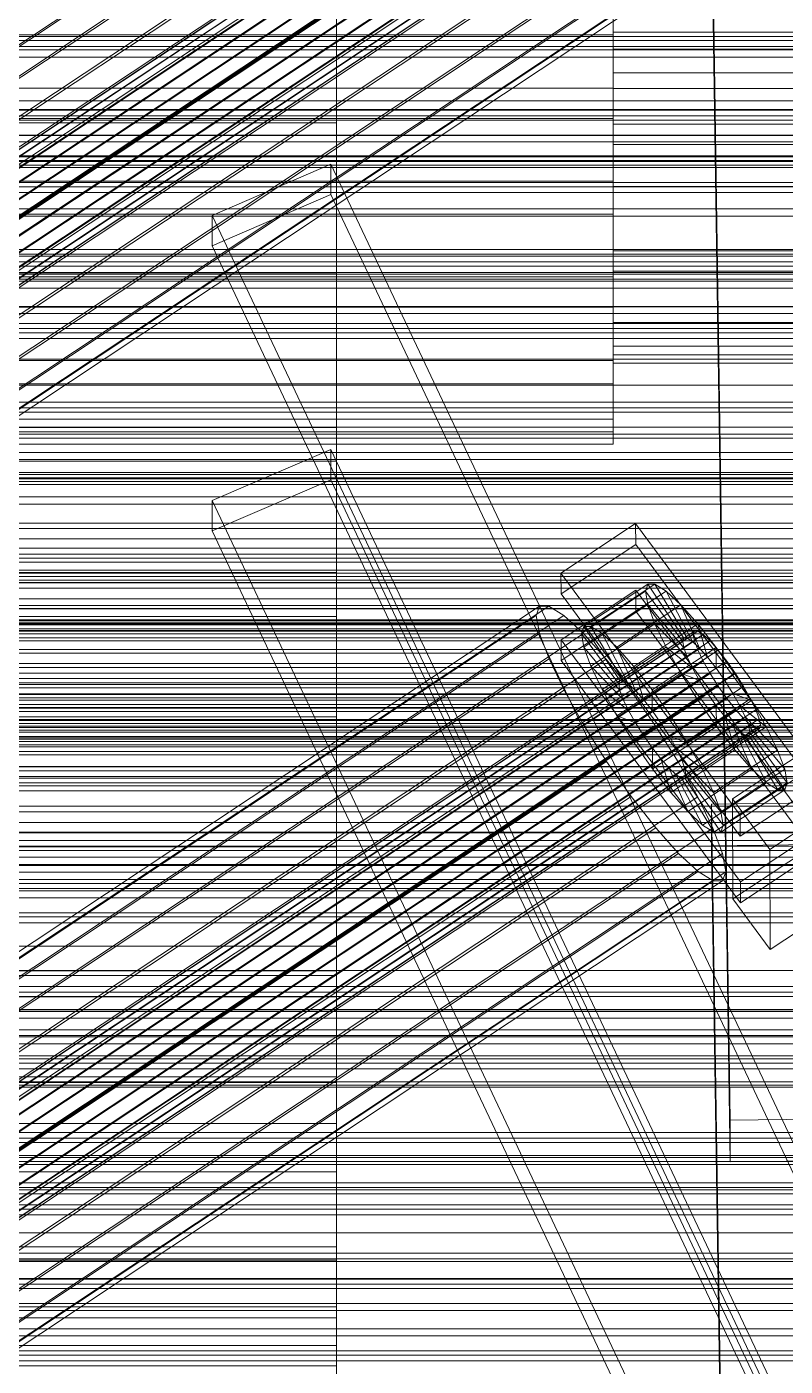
# Model space of a CAD drawing. Header units: millimetres. Extents: x -1970 to 59977, y -50268 to 6837.
# Drawn here: x 252.4 to 369, y -32689.6 to -32483.7 of the extents above; entities that cross this region are included whole.
import ezdxf

# ---------------------------------------------------------------- set-up
doc = ezdxf.new("R2010")
doc.units = ezdxf.units.MM
for name, color, linetype, lineweight in [('frontal_C01', 7, 'Continuous', 0), ('frontal_C02', 7, 'Continuous', 0), ('frontal_C03', 7, 'Continuous', 0), ('frontal_C03-dry', 7, 'Continuous', 0)]:
    doc.layers.add(name, color=color, linetype=linetype, lineweight=lineweight)

msp = doc.modelspace()

# ---------------------------------------------------------------- linework, layer by layer
at = {"layer": 'frontal_C01'}
for p, q in [((150.629, -32553.167), (334.938, -32430.836)), ((141.045, -32575.656), (354.844, -32433.751)), ((141.218, -32575.148), (355.017, -32433.243)), ((141.224, -32576.64), (355.022, -32434.735)), ((141.731, -32575.15), (355.53, -32433.246)), ((142.549, -32575.663), (356.348, -32433.759)), ((143.617, -32576.651), (357.415, -32434.747)), ((146.887, -32555.922), (331.197, -32433.591)), ((153.641, -32555.956), (337.95, -32433.624)), ((141.742, -32578.032), (355.541, -32436.128)), ((144.861, -32578.048), (358.659, -32436.143)), ((142.565, -32579.738), (356.363, -32437.834)), ((359.995, -32437.852), (146.196, -32579.757)), ((148.35, -32559.852), (332.659, -32437.521)), ((157.152, -32559.896), (341.461, -32437.565)), ((143.635, -32581.642), (357.434, -32439.738)), ((147.533, -32581.662), (361.332, -32439.757)), ((144.881, -32583.614), (358.68, -32441.71)), ((148.779, -32583.634), (362.578, -32441.729)), ((150.672, -32564.668), (334.981, -32442.337)), ((345.231, -32442.388), (160.922, -32564.719)), ((146.218, -32585.52), (360.017, -32443.615)), ((147.554, -32587.229), (361.352, -32445.324)), ((149.85, -32585.538), (363.648, -32443.633)), ((150.672, -32587.244), (364.471, -32445.34)), ((148.798, -32588.625), (362.596, -32446.72)), ((151.191, -32588.637), (364.989, -32446.732)), ((149.865, -32589.613), (363.664, -32447.708)), ((150.683, -32590.126), (364.482, -32448.221)), ((151.196, -32590.128), (364.995, -32448.224)), ((151.369, -32589.62), (365.168, -32447.716)), ((153.694, -32570.042), (338.003, -32447.71)), ((164.693, -32570.096), (349.002, -32447.765)), ((157.211, -32575.607), (341.52, -32453.275)), ((168.21, -32575.662), (352.519, -32453.33)), ((300, -32452.313), (300, -32498.412)), ((160.982, -32580.984), (345.291, -32458.653)), ((171.232, -32581.035), (355.541, -32458.704)), ((360.514, -32651.793), (357.646, -32459.846)), ((164.752, -32585.807), (349.061, -32463.476)), ((173.554, -32585.851), (357.863, -32463.52)), ((168.263, -32589.747), (352.572, -32467.416)), ((175.016, -32589.781), (359.326, -32467.45)), ((360.514, -32658.197), (357.646, -32466.249)), ((171.275, -32592.536), (355.584, -32470.205)), ((175.521, -32592.557), (359.83, -32470.226)), ((173.584, -32593.983), (357.893, -32471.652)), ((175.032, -32593.991), (359.341, -32471.659)), ((300, -32521.477), (300, -32474.592)), ((342.5, -32475.886), (342.5, -32484.927)), ((342.5, -32493.092), (342.5, -32481.341)), ((342.5, -32487.089), (342.5, -32484.501)), ((342.5, -32484.501), (342.5, -32485.787)), ((450.5, -32484.501), (342.5, -32484.501)), ((342.5, -32484.927), (-342.5, -32484.927)), ((342.5, -32484.927), (342.5, -32497.778)), ((342.5, -32485.787), (342.5, -32490.75)), ((450.5, -32485.787), (342.5, -32485.787)), ((342.5, -32493.157), (342.5, -32487.089)), ((450.5, -32487.089), (342.5, -32487.089)), ((342.5, -32490.75), (342.5, -32498.635)), ((450.5, -32490.75), (342.5, -32490.75)), ((342.5, -32493.092), (-342.5, -32493.092)), ((342.5, -32507.408), (342.5, -32493.092)), ((342.5, -32501.78), (342.5, -32493.157)), ((450.5, -32493.157), (342.5, -32493.157)), ((-342.5, -32497.778), (342.5, -32497.778)), ((300, -32498.412), (-300, -32498.412)), ((300, -32498.412), (300, -32545.296)), ((342.5, -32497.778), (342.5, -32512.48)), ((342.5, -32498.635), (342.5, -32508.243)), ((450.5, -32498.635), (342.5, -32498.635)), ((342.5, -32511.646), (342.5, -32501.78)), ((342.5, -32501.78), (450.5, -32501.78)), ((342.5, -32507.408), (-342.5, -32507.408)), ((342.5, -32522.111), (342.5, -32507.408)), ((342.5, -32508.243), (342.5, -32518.109)), ((450.5, -32508.243), (342.5, -32508.243)), ((342.5, -32512.48), (-342.5, -32512.48)), ((342.5, -32521.253), (342.5, -32511.646)), ((450.5, -32511.646), (342.5, -32511.646)), ((342.5, -32512.48), (342.5, -32526.797)), ((342.5, -32518.109), (342.5, -32526.732)), ((450.5, -32518.109), (342.5, -32518.109)), ((300, -32521.477), (-300, -32521.477)), ((300, -32567.576), (300, -32521.477)), ((342.5, -32529.139), (342.5, -32521.253)), ((450.5, -32521.253), (342.5, -32521.253)), ((342.5, -32522.111), (-342.5, -32522.111)), ((342.5, -32534.961), (342.5, -32522.111)), ((342.5, -32526.797), (-342.5, -32526.797)), ((342.5, -32526.732), (342.5, -32532.8)), ((450.5, -32526.732), (342.5, -32526.732)), ((342.5, -32526.797), (342.5, -32538.548)), ((342.5, -32534.102), (342.5, -32529.139)), ((450.5, -32529.139), (342.5, -32529.139)), ((342.5, -32532.8), (342.5, -32535.388)), ((450.5, -32532.8), (342.5, -32532.8)), ((342.5, -32534.961), (-342.5, -32534.961)), ((342.5, -32535.388), (342.5, -32534.102)), ((450.5, -32534.102), (342.5, -32534.102)), ((342.5, -32544.003), (342.5, -32534.961)), ((450.5, -32535.388), (342.5, -32535.388)), ((342.5, -32538.548), (-342.5, -32538.548)), ((342.5, -32538.548), (342.5, -32545.944)), ((342.5, -32544.003), (-342.5, -32544.003)), ((342.5, -32547.86), (342.5, -32544.003)), ((342.5, -32545.944), (-342.5, -32545.944)), ((300, -32545.296), (-300, -32545.296)), ((300, -32545.296), (300, -32589.772)), ((342.5, -32545.944), (342.5, -32547.86)), ((342.5, -32547.86), (-342.5, -32547.86)), ((334.501, -32567.673), (345.969, -32560.061)), ((345.969, -32560.061), (345.981, -32563.263)), ((345.969, -32560.061), (373.501, -32597.3)), ((345.981, -32563.263), (334.513, -32570.875)), ((373.513, -32600.502), (345.981, -32563.263)), ((300, -32567.576), (-300, -32567.576)), ((300, -32609.747), (300, -32567.576)), ((334.513, -32570.875), (334.501, -32567.673)), ((362.033, -32604.912), (334.501, -32567.673)), ((334.513, -32570.875), (362.045, -32608.114)), ((334.539, -32577.918), (346.008, -32570.307)), ((337.64, -32576.956), (347.47, -32570.432)), ((338.005, -32575.884), (347.835, -32569.36)), ((339.088, -32575.889), (348.918, -32569.365)), ((340.816, -32576.972), (350.645, -32570.448)), ((346.008, -32570.307), (346.02, -32573.508)), ((346.008, -32570.307), (373.539, -32607.546)), ((347.835, -32569.36), (347.47, -32570.432)), ((347.47, -32570.432), (353.205, -32578.19)), ((347.47, -32570.432), (347.847, -32572.508)), ((348.918, -32569.365), (347.835, -32569.36)), ((347.835, -32569.36), (353.378, -32577.682)), ((350.645, -32570.448), (348.918, -32569.365)), ((348.918, -32569.365), (353.892, -32577.685)), ((352.899, -32572.534), (350.645, -32570.448)), ((350.645, -32570.448), (354.71, -32578.197)), ((146.872, -32695.064), (331.181, -32572.732)), ((148.32, -32695.071), (332.629, -32572.74)), ((331.181, -32572.732), (330.692, -32574.166)), ((332.629, -32572.74), (331.181, -32572.732)), ((334.938, -32574.187), (332.629, -32572.74)), ((338.017, -32579.033), (347.847, -32572.508)), ((343.069, -32579.058), (352.899, -32572.534)), ((347.847, -32572.508), (353.384, -32579.174)), ((347.847, -32572.508), (348.941, -32575.448)), ((355.525, -32575.481), (352.899, -32572.534)), ((352.899, -32572.534), (355.777, -32579.186)), ((146.383, -32696.497), (330.692, -32574.166)), ((150.629, -32696.518), (334.938, -32574.187)), ((330.692, -32574.166), (331.197, -32576.942)), ((346.02, -32573.508), (334.551, -32581.12)), ((337.95, -32576.976), (334.938, -32574.187)), ((373.551, -32610.747), (346.02, -32573.508)), ((141.045, -32719.007), (354.844, -32577.102)), ((141.218, -32718.499), (355.017, -32576.595)), ((141.731, -32718.502), (355.53, -32576.597)), ((142.549, -32719.014), (356.348, -32577.11)), ((146.887, -32699.273), (331.197, -32576.942)), ((153.641, -32699.307), (337.95, -32576.976)), ((331.197, -32576.942), (332.659, -32580.872)), ((337.64, -32576.956), (338.005, -32575.884)), ((343.376, -32584.714), (337.64, -32576.956)), ((338.017, -32579.033), (337.64, -32576.956)), ((341.461, -32580.916), (337.95, -32576.976)), ((343.549, -32584.206), (338.005, -32575.884)), ((338.005, -32575.884), (339.088, -32575.889)), ((344.062, -32584.209), (339.088, -32575.889)), ((339.088, -32575.889), (340.816, -32576.972)), ((339.111, -32581.973), (348.941, -32575.448)), ((344.88, -32584.722), (340.816, -32576.972)), ((340.816, -32576.972), (343.069, -32579.058)), ((345.695, -32582.005), (355.525, -32575.481)), ((348.941, -32575.448), (353.902, -32580.566)), ((348.941, -32575.448), (350.678, -32579.051)), ((355.017, -32576.595), (354.844, -32577.102)), ((354.844, -32577.102), (355.022, -32578.086)), ((355.53, -32576.597), (355.017, -32576.595)), ((358.345, -32579.089), (355.525, -32575.481)), ((355.525, -32575.481), (357.021, -32580.582)), ((356.348, -32577.11), (355.53, -32576.597)), ((357.415, -32578.098), (356.348, -32577.11)), ((141.224, -32719.991), (355.022, -32578.086)), ((143.617, -32720.003), (357.415, -32578.098)), ((334.551, -32581.12), (334.539, -32577.918)), ((362.071, -32615.157), (334.539, -32577.918)), ((343.554, -32585.698), (338.017, -32579.033)), ((339.111, -32581.973), (338.017, -32579.033)), ((340.848, -32585.575), (350.678, -32579.051)), ((345.947, -32585.71), (343.069, -32579.058)), ((343.069, -32579.058), (345.695, -32582.005)), ((353.205, -32578.19), (343.376, -32584.714)), ((353.378, -32577.682), (343.549, -32584.206)), ((353.384, -32579.174), (343.554, -32585.698)), ((353.892, -32577.685), (344.062, -32584.209)), ((354.71, -32578.197), (344.88, -32584.722)), ((355.777, -32579.186), (345.947, -32585.71)), ((358.345, -32579.089), (348.515, -32585.613)), ((350.678, -32579.051), (354.725, -32582.273)), ((350.678, -32579.051), (352.938, -32583.07)), ((353.205, -32578.19), (353.378, -32577.682)), ((353.384, -32579.174), (353.205, -32578.19)), ((353.378, -32577.682), (353.892, -32577.685)), ((353.902, -32580.566), (353.384, -32579.174)), ((353.892, -32577.685), (354.71, -32578.197)), ((354.71, -32578.197), (355.777, -32579.186)), ((355.022, -32578.086), (355.541, -32579.479)), ((355.777, -32579.186), (357.021, -32580.582)), ((358.659, -32579.494), (357.415, -32578.098)), ((358.357, -32582.291), (358.345, -32579.089)), ((361.166, -32583.111), (358.345, -32579.089)), ((141.742, -32721.383), (355.541, -32579.479)), ((142.565, -32723.09), (356.363, -32581.185)), ((144.861, -32721.399), (358.659, -32579.494)), ((359.995, -32581.203), (146.196, -32723.108)), ((148.35, -32703.203), (332.659, -32580.872)), ((157.152, -32703.247), (341.461, -32580.916)), ((332.659, -32580.872), (334.981, -32585.688)), ((334.551, -32581.12), (362.083, -32618.359)), ((345.231, -32585.739), (341.461, -32580.916)), ((353.902, -32580.566), (344.073, -32587.09)), ((357.021, -32580.582), (347.191, -32587.106)), ((354.725, -32582.273), (353.902, -32580.566)), ((355.541, -32579.479), (356.363, -32581.185)), ((356.363, -32581.185), (357.434, -32583.089)), ((357.021, -32580.582), (358.357, -32582.291)), ((359.995, -32581.203), (358.659, -32579.494)), ((361.332, -32583.109), (359.995, -32581.203)), ((143.635, -32724.994), (357.434, -32583.089)), ((147.533, -32725.013), (361.332, -32583.109)), ((344.073, -32587.09), (339.111, -32581.973)), ((340.848, -32585.575), (339.111, -32581.973)), ((343.108, -32589.595), (352.938, -32583.07)), ((354.725, -32582.273), (344.895, -32588.797)), ((347.191, -32587.106), (345.695, -32582.005)), ((345.695, -32582.005), (348.515, -32585.613)), ((348.527, -32588.815), (358.357, -32582.291)), ((351.336, -32589.636), (361.166, -32583.111)), ((352.938, -32583.07), (355.796, -32584.177)), ((352.938, -32583.07), (355.569, -32587.233)), ((355.796, -32584.177), (354.725, -32582.273)), ((357.434, -32583.089), (358.68, -32585.061)), ((358.357, -32582.291), (359.693, -32584.196)), ((361.166, -32583.111), (359.693, -32584.196)), ((363.797, -32587.274), (361.166, -32583.111)), ((362.578, -32585.08), (361.332, -32583.109)), ((144.881, -32726.965), (358.68, -32585.061)), ((148.779, -32726.985), (362.578, -32585.08)), ((343.549, -32584.206), (343.376, -32584.714)), ((343.376, -32584.714), (343.554, -32585.698)), ((344.062, -32584.209), (343.549, -32584.206)), ((344.88, -32584.722), (344.062, -32584.209)), ((345.947, -32585.71), (344.88, -32584.722)), ((355.796, -32584.177), (345.966, -32590.701)), ((359.693, -32584.196), (349.863, -32590.72)), ((357.042, -32586.148), (355.796, -32584.177)), ((358.68, -32585.061), (360.017, -32586.966)), ((359.693, -32584.196), (360.939, -32586.168)), ((363.648, -32586.984), (362.578, -32585.08)), ((146.218, -32728.871), (360.017, -32586.966)), ((149.85, -32728.889), (363.648, -32586.984)), ((150.672, -32708.019), (334.981, -32585.688)), ((345.231, -32585.739), (160.922, -32708.07)), ((334.981, -32585.688), (338.003, -32591.061)), ((344.895, -32588.797), (340.848, -32585.575)), ((343.108, -32589.595), (340.848, -32585.575)), ((343.554, -32585.698), (344.073, -32587.09)), ((344.073, -32587.09), (344.895, -32588.797)), ((349.002, -32591.116), (345.231, -32585.739)), ((345.739, -32593.757), (355.569, -32587.233)), ((347.191, -32587.106), (345.947, -32585.71)), ((348.527, -32588.815), (347.191, -32587.106)), ((357.042, -32586.148), (347.212, -32592.673)), ((348.515, -32585.613), (348.527, -32588.815)), ((348.515, -32585.613), (351.336, -32589.636)), ((360.939, -32586.168), (351.109, -32592.692)), ((353.967, -32593.798), (363.797, -32587.274)), ((355.569, -32587.233), (357.042, -32586.148)), ((355.569, -32587.233), (358.39, -32591.255)), ((358.378, -32588.054), (357.042, -32586.148)), ((360.017, -32586.966), (361.352, -32588.675)), ((363.797, -32587.274), (360.939, -32586.168)), ((360.939, -32586.168), (362.01, -32588.072)), ((364.471, -32588.691), (363.648, -32586.984)), ((366.057, -32591.294), (363.797, -32587.274)), ((147.554, -32730.58), (361.352, -32588.675)), ((150.672, -32730.595), (364.471, -32588.691)), ((345.966, -32590.701), (343.108, -32589.595)), ((345.739, -32593.757), (343.108, -32589.595)), ((344.895, -32588.797), (345.966, -32590.701)), ((349.863, -32590.72), (348.527, -32588.815)), ((358.378, -32588.054), (348.548, -32594.578)), ((349.863, -32590.72), (351.336, -32589.636)), ((351.336, -32589.636), (353.967, -32593.798)), ((362.01, -32588.072), (352.18, -32594.596)), ((358.39, -32591.255), (358.378, -32588.054)), ((359.714, -32589.763), (358.378, -32588.054)), ((361.352, -32588.675), (362.596, -32590.071)), ((366.057, -32591.294), (362.01, -32588.072)), ((362.01, -32588.072), (362.833, -32589.778)), ((364.989, -32590.083), (364.471, -32588.691)), ((300, -32589.772), (-300, -32589.772)), ((148.798, -32731.976), (362.596, -32590.071)), ((149.865, -32732.964), (363.664, -32591.06)), ((150.683, -32733.477), (364.482, -32591.572)), ((151.191, -32731.988), (364.989, -32590.083)), ((151.196, -32733.479), (364.995, -32591.575)), ((151.369, -32732.972), (365.168, -32591.067)), ((153.694, -32713.393), (338.003, -32591.061)), ((164.693, -32713.448), (349.002, -32591.116)), ((300, -32589.772), (300, -32628.807)), ((338.003, -32591.061), (341.52, -32596.626)), ((345.966, -32590.701), (347.212, -32592.673)), ((348.56, -32597.78), (358.39, -32591.255)), ((352.519, -32596.681), (349.002, -32591.116)), ((351.109, -32592.692), (349.863, -32590.72)), ((359.714, -32589.763), (349.884, -32596.287)), ((360.958, -32591.159), (351.128, -32597.683)), ((362.833, -32589.778), (353.003, -32596.303)), ((363.351, -32591.171), (353.521, -32597.695)), ((356.228, -32597.818), (366.057, -32591.294)), ((358.39, -32591.255), (361.21, -32594.863)), ((361.21, -32594.863), (359.714, -32589.763)), ((360.958, -32591.159), (359.714, -32589.763)), ((363.836, -32597.811), (360.958, -32591.159)), ((362.025, -32592.147), (360.958, -32591.159)), ((362.596, -32590.071), (363.664, -32591.06)), ((367.794, -32594.896), (362.833, -32589.778)), ((362.833, -32589.778), (363.351, -32591.171)), ((368.888, -32597.836), (363.351, -32591.171)), ((363.351, -32591.171), (363.53, -32592.154)), ((363.664, -32591.06), (364.482, -32591.572)), ((364.482, -32591.572), (364.995, -32591.575)), ((365.168, -32591.067), (364.989, -32590.083)), ((364.995, -32591.575), (365.168, -32591.067)), ((367.794, -32594.896), (366.057, -32591.294)), ((347.212, -32592.673), (345.739, -32593.757)), ((348.56, -32597.78), (345.739, -32593.757)), ((347.212, -32592.673), (348.548, -32594.578)), ((352.18, -32594.596), (351.109, -32592.692)), ((351.109, -32592.692), (353.967, -32593.798)), ((362.025, -32592.147), (352.196, -32598.671)), ((362.843, -32592.66), (353.014, -32599.184)), ((363.357, -32592.662), (353.527, -32599.187)), ((363.53, -32592.154), (353.7, -32598.679)), ((353.967, -32593.798), (356.228, -32597.818)), ((366.09, -32599.897), (362.025, -32592.147)), ((362.843, -32592.66), (362.025, -32592.147)), ((367.817, -32600.979), (362.843, -32592.66)), ((363.357, -32592.662), (362.843, -32592.66)), ((363.53, -32592.154), (363.357, -32592.662)), ((368.9, -32600.985), (363.357, -32592.662)), ((369.265, -32599.913), (363.53, -32592.154)), ((348.548, -32594.578), (348.56, -32597.78)), ((348.548, -32594.578), (349.884, -32596.287)), ((351.38, -32601.388), (361.21, -32594.863)), ((353.003, -32596.303), (352.18, -32594.596)), ((352.18, -32594.596), (356.228, -32597.818)), ((357.964, -32601.42), (367.794, -32594.896)), ((360.882, -32602.4), (372.35, -32594.788)), ((361.21, -32594.863), (363.836, -32597.811)), ((368.888, -32597.836), (367.794, -32594.896)), ((157.211, -32718.958), (341.52, -32596.626)), ((168.21, -32719.013), (352.519, -32596.681)), ((341.52, -32596.626), (345.291, -32602.004)), ((351.38, -32601.388), (348.56, -32597.78)), ((349.884, -32596.287), (351.38, -32601.388)), ((349.884, -32596.287), (351.128, -32597.683)), ((351.128, -32597.683), (354.006, -32604.335)), ((351.128, -32597.683), (352.196, -32598.671)), ((355.541, -32602.055), (352.519, -32596.681)), ((353.521, -32597.695), (353.003, -32596.303)), ((353.003, -32596.303), (357.964, -32601.42)), ((353.7, -32598.679), (353.521, -32597.695)), ((353.521, -32597.695), (359.058, -32604.36)), ((354.006, -32604.335), (363.836, -32597.811)), ((356.228, -32597.818), (357.964, -32601.42)), ((359.058, -32604.36), (368.888, -32597.836)), ((373.501, -32597.3), (362.033, -32604.912)), ((363.836, -32597.811), (366.09, -32599.897)), ((369.265, -32599.913), (368.888, -32597.836)), ((352.196, -32598.671), (356.26, -32606.421)), ((352.196, -32598.671), (353.014, -32599.184)), ((353.014, -32599.184), (357.987, -32607.504)), ((353.014, -32599.184), (353.527, -32599.187)), ((353.527, -32599.187), (353.7, -32598.679)), ((353.527, -32599.187), (359.07, -32607.509)), ((353.7, -32598.679), (359.436, -32606.437)), ((356.26, -32606.421), (366.09, -32599.897)), ((359.436, -32606.437), (369.265, -32599.913)), ((366.09, -32599.897), (367.817, -32600.979)), ((368.9, -32600.985), (369.265, -32599.913)), ((160.982, -32724.335), (345.291, -32602.004)), ((345.291, -32602.004), (349.061, -32606.827)), ((354.006, -32604.335), (351.38, -32601.388)), ((357.964, -32601.42), (359.058, -32604.36)), ((357.987, -32607.504), (367.817, -32600.979)), ((359.07, -32607.509), (368.9, -32600.985)), ((362.045, -32608.114), (373.513, -32600.502)), ((367.817, -32600.979), (368.9, -32600.985)), ((171.232, -32724.386), (355.541, -32602.055)), ((357.863, -32606.871), (355.541, -32602.055)), ((357.646, -32603.197), (375.644, -32602.955)), ((357.646, -32609.601), (357.646, -32603.197)), ((360.514, -32795.145), (357.646, -32603.197)), ((360.939, -32617.768), (360.882, -32602.4)), ((366.618, -32610.158), (360.882, -32602.4)), ((378.086, -32602.546), (366.618, -32610.158)), ((356.26, -32606.421), (354.006, -32604.335)), ((359.058, -32604.36), (359.436, -32606.437)), ((362.033, -32604.912), (362.045, -32608.114)), ((164.752, -32729.158), (349.061, -32606.827)), ((173.554, -32729.202), (357.863, -32606.871)), ((349.061, -32606.827), (352.572, -32610.767)), ((357.987, -32607.504), (356.26, -32606.421)), ((359.326, -32610.801), (357.863, -32606.871)), ((359.07, -32607.509), (357.987, -32607.504)), ((359.436, -32606.437), (359.07, -32607.509)), ((373.539, -32607.546), (362.071, -32615.157)), ((300, -32609.747), (-300, -32609.747)), ((300, -32645.117), (300, -32609.747)), ((375.644, -32609.359), (357.646, -32609.601)), ((360.514, -32801.548), (357.646, -32609.601)), ((372.408, -32610.156), (360.939, -32617.768)), ((366.618, -32610.158), (366.675, -32625.526)), ((168.263, -32733.098), (352.572, -32610.767)), ((175.016, -32733.132), (359.326, -32610.801)), ((352.572, -32610.767), (355.584, -32613.556)), ((359.83, -32613.577), (359.326, -32610.801)), ((362.083, -32618.359), (373.551, -32610.747)), ((171.275, -32735.887), (355.584, -32613.556)), ((175.521, -32735.908), (359.83, -32613.577)), ((355.584, -32613.556), (357.893, -32615.003)), ((359.341, -32615.01), (359.83, -32613.577)), ((173.584, -32737.334), (357.893, -32615.003)), ((175.032, -32737.342), (359.341, -32615.01)), ((357.893, -32615.003), (359.341, -32615.01)), ((362.071, -32615.157), (362.083, -32618.359)), ((360.939, -32617.768), (366.675, -32625.526)), ((366.675, -32625.526), (378.143, -32617.914)), ((300, -32628.807), (-300, -32628.807)), ((300, -32628.807), (300, -32659.742)), ((300, -32645.117), (-300, -32645.117)), ((300, -32671.275), (300, -32645.117)), ((-425, -32645.87), (425, -32645.87)), ((378.512, -32651.552), (360.514, -32651.793)), ((360.514, -32651.793), (360.514, -32658.197)), ((425, -32657.238), (-425, -32657.238)), ((360.514, -32658.197), (378.512, -32657.956)), ((300, -32659.742), (-300, -32659.742)), ((300, -32659.742), (300, -32680.469)), ((425, -32662.134), (-425, -32662.134)), ((300, -32671.275), (-300, -32671.275)), ((300, -32686.439), (300, -32671.275)), ((-425, -32673.503), (425, -32673.503)), ((300, -32680.469), (-300, -32680.469)), ((300, -32680.469), (300, -32689.575)), ((300, -32686.439), (-300, -32686.439)), ((300, -32689.575), (300, -32686.439)), ((300, -32689.575), (-300, -32689.575))]:
    msp.add_line(p, q, dxfattribs=at)
at = {"layer": 'frontal_C02'}
for p, q in [((300, -32386.787), (300, -32550.456)), ((300, -32574.364), (300, -32410.695)), ((280.886, -32512.674), (299.114, -32504.801)), ((299.114, -32504.801), (299.114, -32509.477)), ((299.114, -32504.801), (439.114, -32801.266)), ((299.114, -32509.477), (280.886, -32517.35)), ((439.114, -32805.942), (299.114, -32509.477)), ((280.886, -32517.35), (280.886, -32512.674)), ((420.886, -32809.138), (280.886, -32512.674)), ((420.886, -32813.814), (280.886, -32517.35)), ((300, -32550.456), (-300, -32550.456)), ((280.886, -32556.513), (299.114, -32548.641)), ((299.114, -32548.641), (299.114, -32553.317)), ((299.114, -32548.641), (439.114, -32845.106)), ((300, -32574.364), (300, -32550.456)), ((299.114, -32553.317), (280.886, -32561.19)), ((439.114, -32849.782), (299.114, -32553.317)), ((280.886, -32561.19), (280.886, -32556.513)), ((420.886, -32852.978), (280.886, -32556.513)), ((420.886, -32857.654), (280.886, -32561.19)), ((-300, -32574.364), (300, -32574.364)), ((300, -32625.048), (-300, -32625.048)), ((300, -32632.799), (300, -32625.048)), ((300, -32625.048), (300, -32629.557)), ((300, -32629.557), (-300, -32629.557)), ((300, -32629.557), (300, -32646.018)), ((300, -32632.799), (-300, -32632.799)), ((300, -32652.28), (300, -32632.799)), ((300, -32646.018), (-300, -32646.018)), ((300, -32646.018), (300, -32673.309)), ((300, -32652.28), (-300, -32652.28)), ((300, -32682.165), (300, -32652.28)), ((300, -32673.309), (-300, -32673.309)), ((300, -32673.309), (300, -32709.571)), ((300, -32682.165), (-300, -32682.165)), ((300, -32720.417), (300, -32682.165))]:
    msp.add_line(p, q, dxfattribs=at)
at = {"layer": 'frontal_C03'}
for p, q in [((1250, -32485.141), (-1250, -32485.141)), ((1250, -32485.795), (-1250, -32485.795)), ((1250, -32486.676), (-1250, -32486.676)), ((1570, -32487.231), (-1570, -32487.231)), ((1570, -32488.335), (-1570, -32488.335)), ((-1570, -32495.059), (1570, -32495.059)), ((1570, -32496.361), (-1570, -32496.361)), ((1250, -32496.472), (-1250, -32496.472)), ((1250, -32496.482), (-1250, -32496.482)), ((1250, -32497.364), (-1250, -32497.364)), ((1250, -32498.017), (-1250, -32498.017)), ((1250, -32500.325), (-1250, -32500.325)), ((-1250, -32501.382), (1250, -32501.382)), ((1570, -32503.639), (-1570, -32503.639)), ((1570, -32504.941), (-1570, -32504.941)), ((1250, -32503.528), (-1250, -32503.528)), ((1250, -32504.234), (-1250, -32504.234)), ((1250, -32505.291), (-1250, -32505.291)), ((1250, -32507.599), (-1250, -32507.599)), ((1250, -32508.252), (-1250, -32508.252)), ((1250, -32509.134), (-1250, -32509.134)), ((1570, -32511.665), (-1570, -32511.665)), ((1570, -32512.769), (-1570, -32512.769)), ((1570, -32517.915), (-1570, -32517.915)), ((1570, -32518.653), (-1570, -32518.653)), ((1250, -32518.94), (-1250, -32518.94)), ((1570, -32521.438), (-1570, -32521.438)), ((1570, -32521.697), (-1570, -32521.697)), ((1250, -32519.821), (-1250, -32519.821)), ((1250, -32520.475), (-1250, -32520.475)), ((1250, -32522.458), (-1250, -32522.458)), ((1250, -32522.782), (-1250, -32522.782)), ((-1250, -32523.84), (1250, -32523.84)), ((1250, -32526.692), (-1250, -32526.692)), ((1250, -32527.749), (-1250, -32527.749)), ((1250, -32529.274), (-1250, -32529.274)), ((1250, -32530.056), (-1250, -32530.056)), ((1250, -32530.71), (-1250, -32530.71)), ((1250, -32531.591), (-1250, -32531.591)), ((1250, -32541.398), (-1250, -32541.398)), ((1250, -32542.279), (-1250, -32542.279)), ((1250, -32542.932), (-1250, -32542.932)), ((1250, -32545.24), (-1250, -32545.24)), ((-1250, -32546.297), (1250, -32546.297)), ((1250, -32546.913), (-1250, -32546.913)), ((1250, -32549.149), (-1250, -32549.149)), ((1250, -32550.207), (-1250, -32550.207)), ((-1250, -32552.223), (1250, -32552.223)), ((1250, -32552.514), (-1250, -32552.514)), ((1250, -32553.025), (-1250, -32553.025)), ((1250, -32553.167), (-1250, -32553.167)), ((-1250, -32553.605), (1250, -32553.605)), ((1250, -32554.049), (-1250, -32554.049)), ((-1250, -32555.943), (1250, -32555.943)), ((-1250, -32557.072), (1250, -32557.072)), ((-1250, -32560.791), (1250, -32560.791)), ((-1250, -32562.388), (1250, -32562.388)), ((1250, -32563.855), (-1250, -32563.855)), ((1250, -32564.737), (-1250, -32564.737)), ((1250, -32565.39), (-1250, -32565.39)), ((-1250, -32567.235), (1250, -32567.235)), ((1250, -32567.697), (-1250, -32567.697)), ((1250, -32568.172), (-1250, -32568.172)), ((-1250, -32568.755), (1250, -32568.755)), ((-1250, -32569.191), (1250, -32569.191)), ((1250, -32571.607), (-1250, -32571.607)), ((1250, -32572.664), (-1250, -32572.664)), ((1250, -32573.162), (-1250, -32573.162)), ((-1268, -32575.209), (1268, -32575.209)), ((-1250, -32574.835), (1250, -32574.835)), ((1250, -32574.972), (-1250, -32574.972)), ((-1268, -32575.433), (1268, -32575.433)), ((-1268, -32575.597), (1268, -32575.597)), ((-1268, -32576.255), (1268, -32576.255)), ((-1268, -32576.572), (1268, -32576.572)), ((1250, -32575.625), (-1250, -32575.625)), ((1250, -32576.506), (-1250, -32576.506)), ((1250, -32577.017), (-1250, -32577.017)), ((-1268, -32577.619), (1268, -32577.619)), ((-1268, -32578.068), (1268, -32578.068)), ((-1268, -32579.431), (1268, -32579.431)), ((-1268, -32579.981), (1268, -32579.981)), ((-1268, -32581.568), (1268, -32581.568)), ((1268, -32582.182), (-1268, -32582.182)), ((-1250, -32583.074), (1250, -32583.074)), ((-1268, -32583.886), (1268, -32583.886)), ((-1268, -32584.521), (1268, -32584.521)), ((1250, -32584.784), (-1250, -32584.784)), ((-1250, -32585.332), (1250, -32585.332)), ((-1268, -32586.224), (1268, -32586.224)), ((-1268, -32586.838), (1268, -32586.838)), ((1250, -32586.313), (-1250, -32586.313)), ((1250, -32587.194), (-1250, -32587.194)), ((-1268, -32588.425), (1268, -32588.425)), ((-1268, -32588.975), (1268, -32588.975)), ((1250, -32587.848), (-1250, -32587.848)), ((1250, -32588.313), (-1250, -32588.313)), ((-1268, -32590.339), (1268, -32590.339)), ((-1268, -32590.788), (1268, -32590.788)), ((1250, -32590.155), (-1250, -32590.155)), ((-1250, -32591.212), (1250, -32591.212)), ((-1250, -32591.389), (1250, -32591.389)), ((-1268, -32591.834), (1268, -32591.834)), ((-1268, -32592.151), (1268, -32592.151)), ((-1268, -32592.809), (1268, -32592.809)), ((-1268, -32592.973), (1268, -32592.973)), ((-1268, -32593.197), (1268, -32593.197)), ((-1250, -32593.571), (1250, -32593.571)), ((1250, -32594.065), (-1250, -32594.065)), ((1250, -32595.122), (-1250, -32595.122)), ((1250, -32595.619), (-1250, -32595.619)), ((1250, -32597.429), (-1250, -32597.429)), ((1250, -32597.446), (-1250, -32597.446)), ((1250, -32598.083), (-1250, -32598.083)), ((1250, -32598.964), (-1250, -32598.964)), ((-1250, -32599.215), (1250, -32599.215)), ((1250, -32599.938), (-1250, -32599.938)), ((-1250, -32601.171), (1250, -32601.171)), ((-1250, -32606.018), (1250, -32606.018)), ((-1250, -32607.615), (1250, -32607.615)), ((1250, -32608.77), (-1250, -32608.77)), ((1250, -32609.652), (-1250, -32609.652)), ((1250, -32610.305), (-1250, -32610.305)), ((-1250, -32611.334), (1250, -32611.334)), ((-1250, -32612.463), (1250, -32612.463)), ((1250, -32612.613), (-1250, -32612.613)), ((-1250, -32613.67), (1250, -32613.67)), ((-1250, -32614.801), (1250, -32614.801)), ((-1250, -32615.386), (1250, -32615.386)), ((-1250, -32616.183), (1250, -32616.183)), ((1250, -32616.522), (-1250, -32616.522)), ((1250, -32617.579), (-1250, -32617.579)), ((1250, -32619.887), (-1250, -32619.887)), ((1250, -32620.54), (-1250, -32620.54)), ((1250, -32621.422), (-1250, -32621.422)), ((1250, -32631.228), (-1250, -32631.228)), ((1250, -32632.109), (-1250, -32632.109)), ((1250, -32632.763), (-1250, -32632.763)), ((-1500, -32635.017), (1500, -32635.017)), ((1250, -32635.07), (-1250, -32635.07)), ((-1250, -32636.128), (1250, -32636.128)), ((1250, -32638.98), (-1250, -32638.98)), ((1250, -32640.037), (-1250, -32640.037)), ((1250, -32642.345), (-1250, -32642.345)), ((1250, -32642.998), (-1250, -32642.998)), ((1250, -32643.879), (-1250, -32643.879)), ((1500, -32646.426), (-1500, -32646.426)), ((1500, -32646.711), (-1500, -32646.711)), ((1250, -32653.686), (-1250, -32653.686)), ((1250, -32654.567), (-1250, -32654.567)), ((1250, -32655.221), (-1250, -32655.221)), ((1250, -32657.528), (-1250, -32657.528)), ((-1500, -32658.119), (1500, -32658.119)), ((-1250, -32658.585), (1250, -32658.585)), ((1250, -32661.437), (-1250, -32661.437)), ((1250, -32662.495), (-1250, -32662.495)), ((1250, -32664.802), (-1250, -32664.802)), ((1250, -32665.456), (-1250, -32665.456)), ((1250, -32666.337), (-1250, -32666.337)), ((1250, -32676.143), (-1250, -32676.143)), ((1250, -32677.025), (-1250, -32677.025)), ((1250, -32677.678), (-1250, -32677.678)), ((1250, -32679.986), (-1250, -32679.986)), ((-1250, -32681.043), (1250, -32681.043)), ((1250, -32683.895), (-1250, -32683.895)), ((1250, -32684.952), (-1250, -32684.952)), ((1250, -32687.26), (-1250, -32687.26)), ((1250, -32687.913), (-1250, -32687.913)), ((1250, -32688.795), (-1250, -32688.795))]:
    msp.add_line(p, q, dxfattribs=at)
at = {"layer": 'frontal_C03-dry'}
for p, q in [((1290, -32500.375), (-1290, -32500.375)), ((-1290, -32504.375), (1290, -32504.375)), ((1290, -32534.75), (-1290, -32534.75)), ((-1290, -32538.75), (1290, -32538.75)), ((1250, -32560), (-1250, -32560)), ((-1250, -32566), (1250, -32566)), ((1290, -32569.125), (-1290, -32569.125)), ((-1250, -32570), (1250, -32570)), ((-1290, -32573.125), (1290, -32573.125)), ((-1250, -32594.375), (1250, -32594.375)), ((1250, -32600.375), (-1250, -32600.375)), ((1290, -32603.5), (-1290, -32603.5)), ((1250, -32604.375), (-1250, -32604.375)), ((-1290, -32607.5), (1290, -32607.5)), ((-1250, -32628.75), (1250, -32628.75)), ((1250, -32634.75), (-1250, -32634.75)), ((1290, -32637.875), (-1290, -32637.875)), ((1250, -32638.75), (-1250, -32638.75)), ((-1290, -32641.875), (1290, -32641.875)), ((-1250, -32663.125), (1250, -32663.125)), ((1250, -32669.125), (-1250, -32669.125)), ((1290, -32672.25), (-1290, -32672.25)), ((1250, -32673.125), (-1250, -32673.125)), ((-1290, -32676.25), (1290, -32676.25))]:
    msp.add_line(p, q, dxfattribs=at)

doc.saveas('drawing.dxf')
